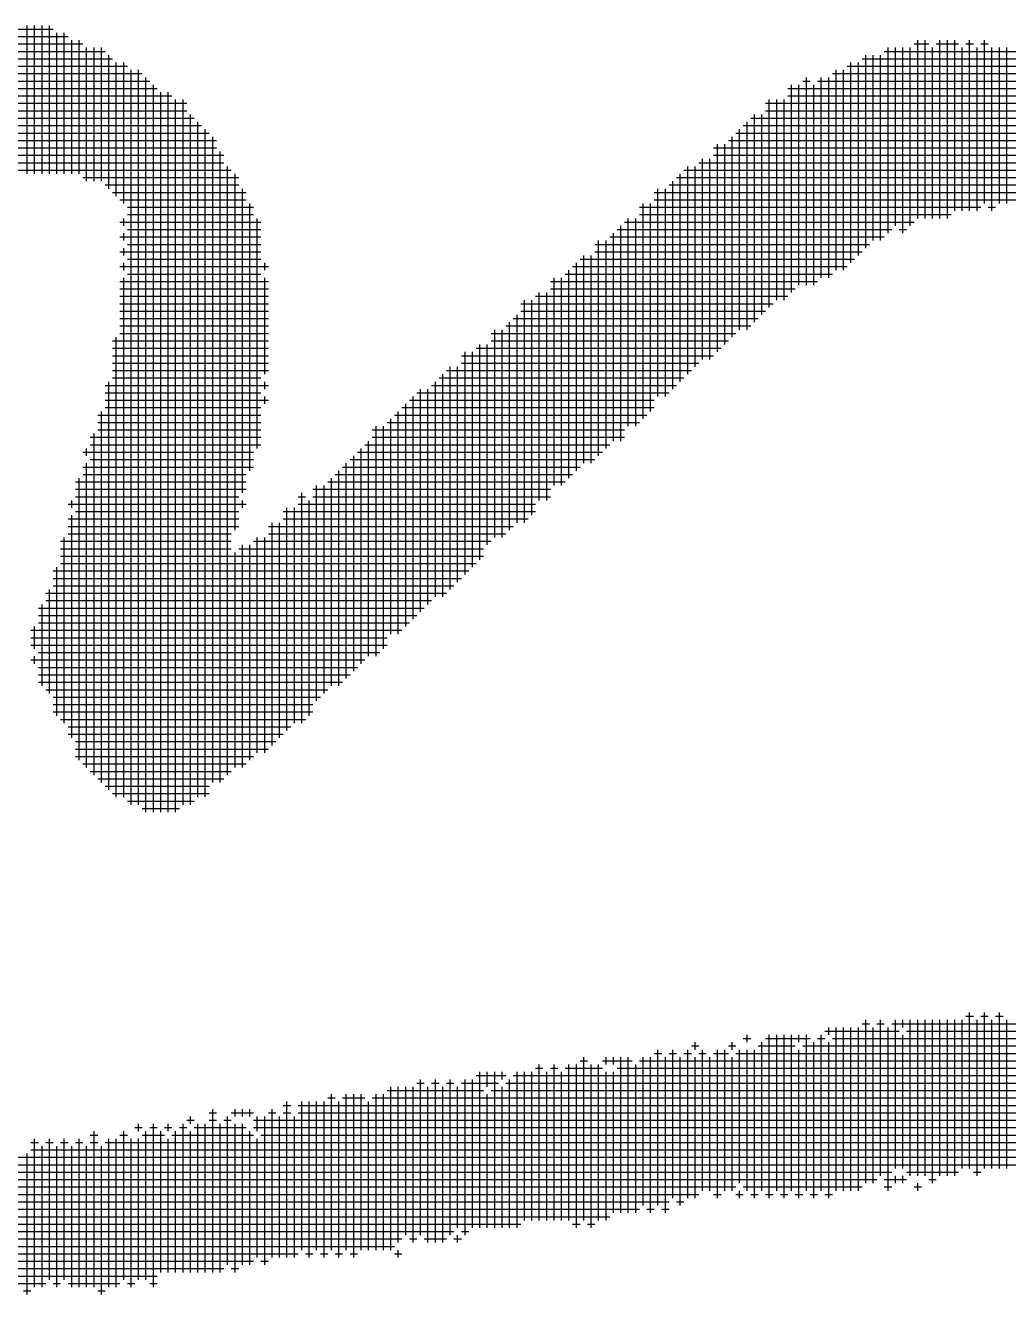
# Model space of a CAD drawing. Header units: feet. Extents: x 0 to 510288, y 0 to 371336.
# Drawn here: x 356131 to 356757, y 88350 to 89158 of the extents above; entities that cross this region are included whole.
import ezdxf

# ---------------------------------------------------------------- set-up
doc = ezdxf.new("R2010")
doc.units = ezdxf.units.FT
doc.header["$LTSCALE"] = 100
doc.header["$MEASUREMENT"] = 0
doc.layers.add('CX-MISC', color=2, linetype='CONTINUOUS')

msp = doc.modelspace()

# ---------------------------------------------------------------- linework, layer by layer
at = {"layer": 'CX-MISC'}
for p, q in [((356078.27, 89156.06, 12271.3), (356149.15, 89156.06, 12271.3)), ((356132.61, 89063.92, 12271.3), (356132.61, 89158.42, 12271.3)), ((356137.33, 89063.92, 12271.3), (356137.33, 89158.42, 12271.3)), ((356142.06, 89063.92, 12271.3), (356142.06, 89158.42, 12271.3)), ((356146.78, 89063.92, 12271.3), (356146.78, 89158.42, 12271.3)), ((356151.51, 89063.92, 12271.3), (356151.51, 89153.7, 12271.3)), ((356156.23, 89063.92, 12271.3), (356156.23, 89153.7, 12271.3)), ((356021.57, 89146.61, 12271.3), (356168.05, 89146.61, 12271.3)), ((356040.47, 89151.34, 12271.3), (356158.6, 89151.34, 12271.3)), ((356160.96, 89063.92, 12271.3), (356160.96, 89148.97, 12271.3)), ((356165.68, 89063.92, 12271.3), (356165.68, 89148.97, 12271.3)), ((356170.41, 89059.2, 12271.3), (356170.41, 89144.25, 12271.3)), ((356175.13, 89059.2, 12271.3), (356175.13, 89144.25, 12271.3)), ((356179.86, 89059.2, 12271.3), (356179.86, 89144.25, 12271.3)), ((356680.71, 89026.12, 12271.3), (356680.71, 89144.25, 12271.3)), ((356685.43, 89030.85, 12271.3), (356685.43, 89144.25, 12271.3)), ((356690.16, 89026.12, 12271.3), (356690.16, 89144.25, 12271.3)), ((356694.88, 89030.85, 12271.3), (356694.88, 89144.25, 12271.3)), ((356697.25, 89146.61, 12271.3), (356706.7, 89146.61, 12271.3)), ((356699.61, 89035.57, 12271.3), (356699.61, 89148.97, 12271.3)), ((356704.33, 89035.57, 12271.3), (356704.33, 89148.97, 12271.3)), ((356709.06, 89035.57, 12271.3), (356709.06, 89144.25, 12271.3)), ((356711.42, 89146.61, 12271.3), (356725.6, 89146.61, 12271.3)), ((356713.78, 89035.57, 12271.3), (356713.78, 89148.97, 12271.3)), ((356718.51, 89035.57, 12271.3), (356718.51, 89148.97, 12271.3)), ((356723.23, 89040.3, 12271.3), (356723.23, 89148.97, 12271.3)), ((356727.96, 89040.3, 12271.3), (356727.96, 89144.25, 12271.3)), ((356730.32, 89146.61, 12271.3), (356735.05, 89146.61, 12271.3)), ((356732.68, 89040.3, 12271.3), (356732.68, 89148.97, 12271.3)), ((356737.41, 89040.3, 12271.3), (356737.41, 89144.25, 12271.3)), ((356739.77, 89146.61, 12271.3), (356744.5, 89146.61, 12271.3)), ((356742.13, 89045.02, 12271.3), (356742.13, 89148.97, 12271.3)), ((356746.86, 89040.3, 12271.3), (356746.86, 89144.25, 12271.3)), ((356751.58, 89045.02, 12271.3), (356751.58, 89144.25, 12271.3)), ((356756.31, 89045.02, 12271.3), (356756.31, 89144.25, 12271.3)), ((355983.77, 89137.16, 12271.3), (356186.95, 89137.16, 12271.3)), ((356007.4, 89141.89, 12271.3), (356182.22, 89141.89, 12271.3)), ((356184.58, 89054.47, 12271.3), (356184.58, 89139.52, 12271.3)), ((356664.17, 89137.16, 12271.3), (356782.3, 89137.16, 12271.3)), ((356666.53, 89016.67, 12271.3), (356666.53, 89139.52, 12271.3)), ((356671.26, 89021.4, 12271.3), (356671.26, 89139.52, 12271.3)), ((356675.98, 89021.4, 12271.3), (356675.98, 89139.52, 12271.3)), ((356678.35, 89141.89, 12271.3), (356772.85, 89141.89, 12271.3)), ((355974.32, 89132.44, 12271.3), (356196.4, 89132.44, 12271.3)), ((356189.31, 89049.75, 12271.3), (356189.31, 89134.8, 12271.3)), ((356194.03, 89045.02, 12271.3), (356194.03, 89134.8, 12271.3)), ((356198.76, 88662.3, 12271.3), (356198.76, 89130.07, 12271.3)), ((356203.48, 88662.3, 12271.3), (356203.48, 89130.07, 12271.3)), ((356647.63, 89002.5, 12271.3), (356647.63, 89130.07, 12271.3)), ((356652.36, 89002.5, 12271.3), (356652.36, 89130.07, 12271.3)), ((356654.72, 89132.44, 12271.3), (356791.75, 89132.44, 12271.3)), ((356657.08, 89007.22, 12271.3), (356657.08, 89134.8, 12271.3)), ((356661.81, 89011.95, 12271.3), (356661.81, 89134.8, 12271.3)), ((355955.42, 89122.99, 12271.3), (356210.57, 89122.99, 12271.3)), ((355964.87, 89127.71, 12271.3), (356205.85, 89127.71, 12271.3)), ((356208.21, 88657.57, 12271.3), (356208.21, 89125.35, 12271.3)), ((356212.93, 88657.57, 12271.3), (356212.93, 89120.62, 12271.3)), ((356619.28, 88988.32, 12271.3), (356619.28, 89120.62, 12271.3)), ((356624.01, 88993.05, 12271.3), (356624.01, 89120.62, 12271.3)), ((356626.37, 89122.99, 12271.3), (356631.1, 89122.99, 12271.3)), ((356628.73, 88993.05, 12271.3), (356628.73, 89125.35, 12271.3)), ((356633.46, 88993.05, 12271.3), (356633.46, 89120.62, 12271.3)), ((356635.82, 89122.99, 12271.3), (356815.37, 89122.99, 12271.3)), ((356638.18, 88997.77, 12271.3), (356638.18, 89125.35, 12271.3)), ((356642.91, 88997.77, 12271.3), (356642.91, 89125.35, 12271.3)), ((356645.27, 89127.71, 12271.3), (356805.92, 89127.71, 12271.3)), ((355936.52, 89113.54, 12271.3), (356224.75, 89113.54, 12271.3)), ((355945.97, 89118.26, 12271.3), (356215.3, 89118.26, 12271.3)), ((356217.66, 88657.57, 12271.3), (356217.66, 89115.9, 12271.3)), ((356222.38, 88657.57, 12271.3), (356222.38, 89115.9, 12271.3)), ((356616.92, 89118.26, 12271.3), (356820.1, 89118.26, 12271.3)), ((356616.92, 89113.54, 12271.3), (356829.55, 89113.54, 12271.3)), ((355917.62, 89104.09, 12271.3), (356234.2, 89104.09, 12271.3)), ((355927.07, 89108.81, 12271.3), (356234.2, 89108.81, 12271.3)), ((356227.11, 88657.57, 12271.3), (356227.11, 89111.17, 12271.3)), ((356231.83, 88662.3, 12271.3), (356231.83, 89111.17, 12271.3)), ((356602.75, 89108.81, 12271.3), (356839, 89108.81, 12271.3)), ((356602.75, 89104.09, 12271.3), (356839, 89104.09, 12271.3)), ((356605.11, 88978.87, 12271.3), (356605.11, 89111.17, 12271.3)), ((356609.83, 88983.6, 12271.3), (356609.83, 89111.17, 12271.3)), ((356614.56, 88983.6, 12271.3), (356614.56, 89111.17, 12271.3)), ((355908.17, 89099.36, 12271.3), (356238.92, 89099.36, 12271.3)), ((356236.56, 88662.3, 12271.3), (356236.56, 89101.72, 12271.3)), ((356241.28, 88667.02, 12271.3), (356241.28, 89097, 12271.3)), ((356590.93, 88964.7, 12271.3), (356590.93, 89097, 12271.3)), ((356593.3, 89099.36, 12271.3), (356848.45, 89099.36, 12271.3)), ((356595.66, 88969.42, 12271.3), (356595.66, 89101.72, 12271.3)), ((356600.38, 88974.15, 12271.3), (356600.38, 89101.72, 12271.3)), ((355894, 89089.91, 12271.3), (356248.37, 89089.91, 12271.3)), ((355898.72, 89094.64, 12271.3), (356243.65, 89094.64, 12271.3)), ((356246.01, 88667.02, 12271.3), (356246.01, 89092.27, 12271.3)), ((356250.73, 88676.47, 12271.3), (356250.73, 89087.55, 12271.3)), ((356581.48, 88959.97, 12271.3), (356581.48, 89087.55, 12271.3)), ((356583.85, 89089.91, 12271.3), (356857.9, 89089.91, 12271.3)), ((356586.21, 88964.7, 12271.3), (356586.21, 89092.27, 12271.3)), ((356588.57, 89094.64, 12271.3), (356853.17, 89094.64, 12271.3)), ((355875.1, 89080.46, 12271.3), (356253.1, 89080.46, 12271.3)), ((355879.82, 89085.19, 12271.3), (356253.1, 89085.19, 12271.3)), ((356569.67, 89080.46, 12271.3), (356867.35, 89080.46, 12271.3)), ((356572.03, 88950.52, 12271.3), (356572.03, 89082.82, 12271.3)), ((356576.76, 88955.25, 12271.3), (356576.76, 89082.82, 12271.3)), ((356579.12, 89085.19, 12271.3), (356862.62, 89085.19, 12271.3)), ((355860.92, 89075.74, 12271.3), (356257.82, 89075.74, 12271.3)), ((356255.46, 88676.47, 12271.3), (356255.46, 89078.1, 12271.3)), ((356562.58, 88945.8, 12271.3), (356562.58, 89073.37, 12271.3)), ((356567.31, 88945.8, 12271.3), (356567.31, 89073.37, 12271.3)), ((356569.67, 89075.74, 12271.3), (356867.35, 89075.74, 12271.3)), ((355842.02, 89066.29, 12271.3), (356262.55, 89066.29, 12271.3)), ((355851.47, 89071.01, 12271.3), (356257.82, 89071.01, 12271.3)), ((356260.18, 88681.2, 12271.3), (356260.18, 89068.65, 12271.3)), ((356264.91, 88837.12, 12271.3), (356264.91, 89063.92, 12271.3)), ((356548.41, 88931.62, 12271.3), (356548.41, 89063.92, 12271.3)), ((356550.77, 89066.29, 12271.3), (356876.8, 89066.29, 12271.3)), ((356553.13, 88936.35, 12271.3), (356553.13, 89068.65, 12271.3)), ((356557.86, 88941.07, 12271.3), (356557.86, 89068.65, 12271.3)), ((356560.22, 89071.01, 12271.3), (356876.8, 89071.01, 12271.3)), ((356168.05, 89061.56, 12271.3), (356267.27, 89061.56, 12271.3)), ((356182.22, 89056.84, 12271.3), (356267.27, 89056.84, 12271.3)), ((356541.32, 89056.84, 12271.3), (356886.25, 89056.84, 12271.3)), ((356543.68, 88926.9, 12271.3), (356543.68, 89059.2, 12271.3)), ((356546.05, 89061.56, 12271.3), (356881.52, 89061.56, 12271.3)), ((356186.95, 89052.11, 12271.3), (356272, 89052.11, 12271.3)), ((356191.67, 89047.39, 12271.3), (356272, 89047.39, 12271.3)), ((356269.63, 88860.75, 12271.3), (356269.63, 89054.47, 12271.3)), ((356531.87, 89052.11, 12271.3), (356886.25, 89052.11, 12271.3)), ((356531.87, 89047.39, 12271.3), (356890.97, 89047.39, 12271.3)), ((356534.23, 88922.17, 12271.3), (356534.23, 89054.47, 12271.3)), ((356538.96, 88922.17, 12271.3), (356538.96, 89054.47, 12271.3)), ((356196.4, 89042.66, 12271.3), (356276.72, 89042.66, 12271.3)), ((356274.36, 88874.92, 12271.3), (356274.36, 89045.02, 12271.3)), ((356522.42, 89042.66, 12271.3), (356739.77, 89042.66, 12271.3)), ((356524.78, 88908, 12271.3), (356524.78, 89045.02, 12271.3)), ((356529.51, 88912.72, 12271.3), (356529.51, 89045.02, 12271.3)), ((356744.5, 89042.66, 12271.3), (356749.22, 89042.66, 12271.3)), ((356191.67, 89033.21, 12271.3), (356281.45, 89033.21, 12271.3)), ((356194.03, 89030.85, 12271.3), (356194.03, 89035.57, 12271.3)), ((356196.4, 89037.94, 12271.3), (356276.72, 89037.94, 12271.3)), ((356279.08, 88889.1, 12271.3), (356279.08, 89035.57, 12271.3)), ((356510.61, 88893.82, 12271.3), (356510.61, 89030.85, 12271.3)), ((356512.97, 89033.21, 12271.3), (356697.25, 89033.21, 12271.3)), ((356515.33, 88903.27, 12271.3), (356515.33, 89035.57, 12271.3)), ((356520.06, 88903.27, 12271.3), (356520.06, 89035.57, 12271.3)), ((356522.42, 89037.94, 12271.3), (356720.87, 89037.94, 12271.3)), ((356191.67, 89023.76, 12271.3), (356281.45, 89023.76, 12271.3)), ((356194.03, 89021.4, 12271.3), (356194.03, 89026.12, 12271.3)), ((356196.4, 89028.49, 12271.3), (356281.45, 89028.49, 12271.3)), ((356503.52, 89023.76, 12271.3), (356678.35, 89023.76, 12271.3)), ((356505.88, 88893.82, 12271.3), (356505.88, 89026.12, 12271.3)), ((356508.25, 89028.49, 12271.3), (356683.07, 89028.49, 12271.3)), ((356687.8, 89028.49, 12271.3), (356692.52, 89028.49, 12271.3)), ((356194.03, 89011.95, 12271.3), (356194.03, 89016.67, 12271.3)), ((356196.4, 89019.04, 12271.3), (356281.45, 89019.04, 12271.3)), ((356494.07, 89019.04, 12271.3), (356668.9, 89019.04, 12271.3)), ((356496.43, 88884.37, 12271.3), (356496.43, 89021.4, 12271.3)), ((356501.16, 88889.1, 12271.3), (356501.16, 89021.4, 12271.3)), ((356191.67, 89014.31, 12271.3), (356281.45, 89014.31, 12271.3)), ((356194.03, 89002.5, 12271.3), (356194.03, 89007.22, 12271.3)), ((356196.4, 89009.59, 12271.3), (356281.45, 89009.59, 12271.3)), ((356283.81, 89002.5, 12271.3), (356283.81, 89007.22, 12271.3)), ((356482.26, 88874.92, 12271.3), (356482.26, 89007.22, 12271.3)), ((356484.62, 89009.59, 12271.3), (356659.45, 89009.59, 12271.3)), ((356486.98, 88879.65, 12271.3), (356486.98, 89011.95, 12271.3)), ((356491.71, 88879.65, 12271.3), (356491.71, 89011.95, 12271.3)), ((356494.07, 89014.31, 12271.3), (356664.17, 89014.31, 12271.3)), ((356191.67, 89004.86, 12271.3), (356286.17, 89004.86, 12271.3)), ((356196.4, 89000.14, 12271.3), (356281.45, 89000.14, 12271.3)), ((356475.17, 89000.14, 12271.3), (356645.27, 89000.14, 12271.3)), ((356477.53, 88870.2, 12271.3), (356477.53, 89002.5, 12271.3)), ((356479.9, 89004.86, 12271.3), (356654.72, 89004.86, 12271.3)), ((356191.67, 88995.41, 12271.3), (356286.17, 88995.41, 12271.3)), ((356191.67, 88990.69, 12271.3), (356286.17, 88990.69, 12271.3)), ((356194.03, 88667.02, 12271.3), (356194.03, 88997.77, 12271.3)), ((356283.81, 88936.35, 12271.3), (356283.81, 88997.77, 12271.3)), ((356465.72, 88995.41, 12271.3), (356635.82, 88995.41, 12271.3)), ((356465.72, 88990.69, 12271.3), (356621.65, 88990.69, 12271.3)), ((356468.08, 88865.47, 12271.3), (356468.08, 88997.77, 12271.3)), ((356472.81, 88865.47, 12271.3), (356472.81, 88997.77, 12271.3)), ((356191.67, 88985.96, 12271.3), (356286.17, 88985.96, 12271.3)), ((356449.18, 88841.85, 12271.3), (356449.18, 88983.6, 12271.3)), ((356453.91, 88846.57, 12271.3), (356453.91, 88983.6, 12271.3)), ((356456.27, 88985.96, 12271.3), (356616.92, 88985.96, 12271.3)), ((356458.63, 88856.02, 12271.3), (356458.63, 88988.32, 12271.3)), ((356463.36, 88856.02, 12271.3), (356463.36, 88988.32, 12271.3)), ((356191.67, 88981.24, 12271.3), (356286.17, 88981.24, 12271.3)), ((356191.67, 88976.51, 12271.3), (356286.17, 88976.51, 12271.3)), ((356446.82, 88981.24, 12271.3), (356607.47, 88981.24, 12271.3)), ((356446.82, 88976.51, 12271.3), (356602.75, 88976.51, 12271.3)), ((356191.67, 88971.79, 12271.3), (356286.17, 88971.79, 12271.3)), ((356191.67, 88967.06, 12271.3), (356286.17, 88967.06, 12271.3)), ((356437.37, 88967.06, 12271.3), (356593.3, 88967.06, 12271.3)), ((356439.73, 88837.12, 12271.3), (356439.73, 88969.42, 12271.3)), ((356442.1, 88971.79, 12271.3), (356598.02, 88971.79, 12271.3)), ((356444.46, 88841.85, 12271.3), (356444.46, 88974.15, 12271.3)), ((356189.31, 88667.02, 12271.3), (356189.31, 88959.97, 12271.3)), ((356191.67, 88962.34, 12271.3), (356286.17, 88962.34, 12271.3)), ((356427.92, 88962.34, 12271.3), (356583.85, 88962.34, 12271.3)), ((356430.28, 88832.4, 12271.3), (356430.28, 88964.7, 12271.3)), ((356435.01, 88832.4, 12271.3), (356435.01, 88964.7, 12271.3)), ((356186.95, 88957.61, 12271.3), (356286.17, 88957.61, 12271.3)), ((356186.95, 88952.89, 12271.3), (356286.17, 88952.89, 12271.3)), ((356411.38, 88808.77, 12271.3), (356411.38, 88950.52, 12271.3)), ((356416.11, 88813.5, 12271.3), (356416.11, 88950.52, 12271.3)), ((356418.47, 88952.89, 12271.3), (356574.4, 88952.89, 12271.3)), ((356420.83, 88818.22, 12271.3), (356420.83, 88955.25, 12271.3)), ((356425.56, 88827.67, 12271.3), (356425.56, 88955.25, 12271.3)), ((356427.92, 88957.61, 12271.3), (356579.12, 88957.61, 12271.3)), ((356186.95, 88948.16, 12271.3), (356286.17, 88948.16, 12271.3)), ((356186.95, 88943.44, 12271.3), (356286.17, 88943.44, 12271.3)), ((356409.02, 88948.16, 12271.3), (356569.67, 88948.16, 12271.3)), ((356409.02, 88943.44, 12271.3), (356560.22, 88943.44, 12271.3)), ((356186.95, 88938.71, 12271.3), (356286.17, 88938.71, 12271.3)), ((356186.95, 88933.99, 12271.3), (356281.45, 88933.99, 12271.3)), ((356394.85, 88933.99, 12271.3), (356550.77, 88933.99, 12271.3)), ((356397.21, 88794.6, 12271.3), (356397.21, 88936.35, 12271.3)), ((356399.57, 88938.71, 12271.3), (356555.5, 88938.71, 12271.3)), ((356401.93, 88799.32, 12271.3), (356401.93, 88941.07, 12271.3)), ((356406.66, 88804.05, 12271.3), (356406.66, 88941.07, 12271.3)), ((356182.22, 88929.26, 12271.3), (356286.17, 88929.26, 12271.3)), ((356184.58, 88671.75, 12271.3), (356184.58, 88931.62, 12271.3)), ((356283.81, 88926.9, 12271.3), (356283.81, 88931.62, 12271.3)), ((356383.03, 88785.15, 12271.3), (356383.03, 88926.9, 12271.3)), ((356387.76, 88789.87, 12271.3), (356387.76, 88926.9, 12271.3)), ((356390.12, 88929.26, 12271.3), (356546.05, 88929.26, 12271.3)), ((356392.48, 88794.6, 12271.3), (356392.48, 88931.62, 12271.3)), ((356182.22, 88924.54, 12271.3), (356281.45, 88924.54, 12271.3)), ((356182.22, 88919.81, 12271.3), (356286.17, 88919.81, 12271.3)), ((356283.81, 88917.45, 12271.3), (356283.81, 88922.17, 12271.3)), ((356375.95, 88919.81, 12271.3), (356531.87, 88919.81, 12271.3)), ((356378.31, 88780.42, 12271.3), (356378.31, 88922.17, 12271.3)), ((356380.67, 88924.54, 12271.3), (356541.32, 88924.54, 12271.3)), ((356177.5, 88910.36, 12271.3), (356281.45, 88910.36, 12271.3)), ((356179.86, 88676.47, 12271.3), (356179.86, 88912.72, 12271.3)), ((356182.22, 88915.09, 12271.3), (356281.45, 88915.09, 12271.3)), ((356366.5, 88910.36, 12271.3), (356527.15, 88910.36, 12271.3)), ((356368.86, 88770.97, 12271.3), (356368.86, 88912.72, 12271.3)), ((356371.22, 88915.09, 12271.3), (356531.87, 88915.09, 12271.3)), ((356373.58, 88775.7, 12271.3), (356373.58, 88917.45, 12271.3)), ((356177.5, 88905.64, 12271.3), (356281.45, 88905.64, 12271.3)), ((356354.68, 88756.8, 12271.3), (356354.68, 88903.27, 12271.3)), ((356359.41, 88761.52, 12271.3), (356359.41, 88903.27, 12271.3)), ((356361.77, 88905.64, 12271.3), (356522.42, 88905.64, 12271.3)), ((356364.13, 88770.97, 12271.3), (356364.13, 88908, 12271.3)), ((356172.77, 88896.19, 12271.3), (356281.45, 88896.19, 12271.3)), ((356175.13, 88681.2, 12271.3), (356175.13, 88898.55, 12271.3)), ((356177.5, 88900.91, 12271.3), (356281.45, 88900.91, 12271.3)), ((356349.96, 88756.8, 12271.3), (356349.96, 88893.82, 12271.3)), ((356352.32, 88900.91, 12271.3), (356512.97, 88900.91, 12271.3)), ((356352.32, 88896.19, 12271.3), (356512.97, 88896.19, 12271.3)), ((356168.05, 88886.74, 12271.3), (356276.72, 88886.74, 12271.3)), ((356170.41, 88884.37, 12271.3), (356170.41, 88889.1, 12271.3)), ((356172.77, 88891.46, 12271.3), (356281.45, 88891.46, 12271.3)), ((356342.87, 88886.74, 12271.3), (356498.8, 88886.74, 12271.3)), ((356345.23, 88752.07, 12271.3), (356345.23, 88889.1, 12271.3)), ((356347.6, 88891.46, 12271.3), (356503.52, 88891.46, 12271.3)), ((356168.05, 88877.29, 12271.3), (356276.72, 88877.29, 12271.3)), ((356170.41, 88685.92, 12271.3), (356170.41, 88879.65, 12271.3)), ((356172.77, 88882.01, 12271.3), (356276.72, 88882.01, 12271.3)), ((356333.42, 88877.29, 12271.3), (356484.62, 88877.29, 12271.3)), ((356335.78, 88742.62, 12271.3), (356335.78, 88879.65, 12271.3)), ((356338.15, 88882.01, 12271.3), (356494.07, 88882.01, 12271.3)), ((356340.51, 88747.35, 12271.3), (356340.51, 88884.37, 12271.3)), ((356165.68, 88690.65, 12271.3), (356165.68, 88870.2, 12271.3)), ((356168.05, 88872.56, 12271.3), (356272, 88872.56, 12271.3)), ((356326.33, 88737.9, 12271.3), (356326.33, 88870.2, 12271.3)), ((356328.7, 88872.56, 12271.3), (356479.9, 88872.56, 12271.3)), ((356331.06, 88737.9, 12271.3), (356331.06, 88874.92, 12271.3)), ((356163.32, 88867.84, 12271.3), (356272, 88867.84, 12271.3)), ((356163.32, 88863.11, 12271.3), (356272, 88863.11, 12271.3)), ((356314.52, 88863.11, 12271.3), (356465.72, 88863.11, 12271.3)), ((356316.88, 88728.45, 12271.3), (356316.88, 88865.47, 12271.3)), ((356321.61, 88733.17, 12271.3), (356321.61, 88865.47, 12271.3)), ((356323.97, 88867.84, 12271.3), (356475.17, 88867.84, 12271.3)), ((356158.6, 88853.66, 12271.3), (356272, 88853.66, 12271.3)), ((356160.96, 88851.3, 12271.3), (356160.96, 88856.02, 12271.3)), ((356163.32, 88858.39, 12271.3), (356267.27, 88858.39, 12271.3)), ((356269.63, 88851.3, 12271.3), (356269.63, 88856.02, 12271.3)), ((356305.07, 88858.39, 12271.3), (356309.8, 88858.39, 12271.3)), ((356305.07, 88853.66, 12271.3), (356456.27, 88853.66, 12271.3)), ((356307.43, 88714.27, 12271.3), (356307.43, 88860.75, 12271.3)), ((356312.16, 88719, 12271.3), (356312.16, 88856.02, 12271.3)), ((356314.52, 88858.39, 12271.3), (356465.72, 88858.39, 12271.3)), ((356160.96, 88704.82, 12271.3), (356160.96, 88846.57, 12271.3)), ((356163.32, 88848.94, 12271.3), (356267.27, 88848.94, 12271.3)), ((356295.62, 88848.94, 12271.3), (356456.27, 88848.94, 12271.3)), ((356297.98, 88709.55, 12271.3), (356297.98, 88851.3, 12271.3)), ((356302.71, 88714.27, 12271.3), (356302.71, 88851.3, 12271.3)), ((356158.6, 88844.21, 12271.3), (356267.27, 88844.21, 12271.3)), ((356158.6, 88839.49, 12271.3), (356267.27, 88839.49, 12271.3)), ((356286.17, 88839.49, 12271.3), (356442.1, 88839.49, 12271.3)), ((356288.53, 88700.1, 12271.3), (356288.53, 88841.85, 12271.3)), ((356293.26, 88704.82, 12271.3), (356293.26, 88841.85, 12271.3)), ((356295.62, 88844.21, 12271.3), (356451.55, 88844.21, 12271.3)), ((356153.87, 88830.04, 12271.3), (356262.55, 88830.04, 12271.3)), ((356156.23, 88714.27, 12271.3), (356156.23, 88832.4, 12271.3)), ((356158.6, 88834.76, 12271.3), (356262.55, 88834.76, 12271.3)), ((356276.72, 88830.04, 12271.3), (356427.92, 88830.04, 12271.3)), ((356279.08, 88695.37, 12271.3), (356279.08, 88832.4, 12271.3)), ((356283.81, 88695.37, 12271.3), (356283.81, 88832.4, 12271.3)), ((356286.17, 88834.76, 12271.3), (356437.37, 88834.76, 12271.3)), ((356153.87, 88825.31, 12271.3), (356262.55, 88825.31, 12271.3)), ((356264.91, 88685.92, 12271.3), (356264.91, 88822.95, 12271.3)), ((356267.27, 88825.31, 12271.3), (356423.2, 88825.31, 12271.3)), ((356269.63, 88685.92, 12271.3), (356269.63, 88827.67, 12271.3)), ((356274.36, 88690.65, 12271.3), (356274.36, 88827.67, 12271.3)), ((356151.51, 88719, 12271.3), (356151.51, 88813.5, 12271.3)), ((356153.87, 88820.59, 12271.3), (356423.2, 88820.59, 12271.3)), ((356153.87, 88815.86, 12271.3), (356418.47, 88815.86, 12271.3)), ((356149.15, 88811.14, 12271.3), (356413.75, 88811.14, 12271.3)), ((356149.15, 88806.41, 12271.3), (356409.02, 88806.41, 12271.3)), ((356144.42, 88796.96, 12271.3), (356399.57, 88796.96, 12271.3)), ((356146.78, 88733.17, 12271.3), (356146.78, 88799.32, 12271.3)), ((356149.15, 88801.69, 12271.3), (356404.3, 88801.69, 12271.3)), ((356142.06, 88737.9, 12271.3), (356142.06, 88789.87, 12271.3)), ((356144.42, 88792.24, 12271.3), (356390.12, 88792.24, 12271.3)), ((356139.7, 88787.51, 12271.3), (356385.4, 88787.51, 12271.3)), ((356139.7, 88782.79, 12271.3), (356380.67, 88782.79, 12271.3)), ((356134.97, 88773.34, 12271.3), (356371.22, 88773.34, 12271.3)), ((356137.33, 88761.52, 12271.3), (356137.33, 88775.7, 12271.3)), ((356139.7, 88778.06, 12271.3), (356375.95, 88778.06, 12271.3)), ((356134.97, 88768.61, 12271.3), (356361.77, 88768.61, 12271.3)), ((356134.97, 88763.89, 12271.3), (356361.77, 88763.89, 12271.3)), ((356137.33, 88752.07, 12271.3), (356137.33, 88756.8, 12271.3)), ((356139.7, 88759.16, 12271.3), (356357.05, 88759.16, 12271.3)), ((356134.97, 88754.44, 12271.3), (356347.6, 88754.44, 12271.3)), ((356139.7, 88749.71, 12271.3), (356342.87, 88749.71, 12271.3)), ((356139.7, 88744.99, 12271.3), (356338.15, 88744.99, 12271.3)), ((356139.7, 88740.26, 12271.3), (356333.42, 88740.26, 12271.3)), ((356144.42, 88735.54, 12271.3), (356323.97, 88735.54, 12271.3)), ((356149.15, 88730.81, 12271.3), (356319.25, 88730.81, 12271.3)), ((356149.15, 88726.09, 12271.3), (356314.52, 88726.09, 12271.3)), ((356149.15, 88721.36, 12271.3), (356314.52, 88721.36, 12271.3)), ((356153.87, 88716.64, 12271.3), (356309.8, 88716.64, 12271.3)), ((356158.6, 88711.91, 12271.3), (356300.35, 88711.91, 12271.3)), ((356158.6, 88707.19, 12271.3), (356295.62, 88707.19, 12271.3)), ((356163.32, 88702.46, 12271.3), (356290.9, 88702.46, 12271.3)), ((356163.32, 88697.74, 12271.3), (356286.17, 88697.74, 12271.3)), ((356163.32, 88693.01, 12271.3), (356276.72, 88693.01, 12271.3)), ((356168.05, 88688.29, 12271.3), (356272, 88688.29, 12271.3)), ((356172.77, 88683.56, 12271.3), (356262.55, 88683.56, 12271.3)), ((356177.5, 88678.84, 12271.3), (356257.82, 88678.84, 12271.3)), ((356182.22, 88674.11, 12271.3), (356248.37, 88674.11, 12271.3)), ((356186.95, 88669.39, 12271.3), (356248.37, 88669.39, 12271.3)), ((356196.4, 88664.66, 12271.3), (356238.92, 88664.66, 12271.3)), ((356205.85, 88659.94, 12271.3), (356229.47, 88659.94, 12271.3)), ((356732.68, 88430.77, 12271.3), (356732.68, 88530, 12271.3)), ((356742.13, 88430.77, 12271.3), (356742.13, 88530, 12271.3)), ((356751.58, 88430.77, 12271.3), (356751.58, 88530, 12271.3)), ((356664.17, 88522.91, 12271.3), (356668.9, 88522.91, 12271.3)), ((356666.53, 88421.32, 12271.3), (356666.53, 88525.27, 12271.3)), ((356673.62, 88522.91, 12271.3), (356678.35, 88522.91, 12271.3)), ((356675.98, 88426.05, 12271.3), (356675.98, 88525.27, 12271.3)), ((356683.07, 88522.91, 12271.3), (357429.62, 88522.91, 12271.3)), ((356685.43, 88430.77, 12271.3), (356685.43, 88525.27, 12271.3)), ((356690.16, 88520.55, 12271.3), (356690.16, 88525.27, 12271.3)), ((356694.88, 88426.05, 12271.3), (356694.88, 88525.27, 12271.3)), ((356699.61, 88426.05, 12271.3), (356699.61, 88525.27, 12271.3)), ((356704.33, 88426.05, 12271.3), (356704.33, 88525.27, 12271.3)), ((356709.06, 88421.32, 12271.3), (356709.06, 88525.27, 12271.3)), ((356713.78, 88426.05, 12271.3), (356713.78, 88525.27, 12271.3)), ((356718.51, 88426.05, 12271.3), (356718.51, 88525.27, 12271.3)), ((356723.23, 88426.05, 12271.3), (356723.23, 88525.27, 12271.3)), ((356727.96, 88430.77, 12271.3), (356727.96, 88525.27, 12271.3)), ((356730.32, 88527.64, 12271.3), (356735.05, 88527.64, 12271.3)), ((356737.41, 88426.05, 12271.3), (356737.41, 88525.27, 12271.3)), ((356739.77, 88527.64, 12271.3), (356744.5, 88527.64, 12271.3)), ((356746.86, 88430.77, 12271.3), (356746.86, 88525.27, 12271.3)), ((356749.22, 88527.64, 12271.3), (356753.95, 88527.64, 12271.3)), ((356756.31, 88430.77, 12271.3), (356756.31, 88525.27, 12271.3)), ((356590.93, 88511.1, 12271.3), (356590.93, 88515.82, 12271.3)), ((356605.11, 88411.87, 12271.3), (356605.11, 88515.82, 12271.3)), ((356609.83, 88416.6, 12271.3), (356609.83, 88515.82, 12271.3)), ((356614.56, 88411.87, 12271.3), (356614.56, 88515.82, 12271.3)), ((356619.28, 88416.6, 12271.3), (356619.28, 88515.82, 12271.3)), ((356624.01, 88511.1, 12271.3), (356624.01, 88515.82, 12271.3)), ((356628.73, 88416.6, 12271.3), (356628.73, 88515.82, 12271.3)), ((356638.18, 88416.6, 12271.3), (356638.18, 88515.82, 12271.3)), ((356640.55, 88518.19, 12271.3), (356687.8, 88518.19, 12271.3)), ((356642.91, 88515.82, 12271.3), (356642.91, 88520.55, 12271.3)), ((356647.63, 88416.6, 12271.3), (356647.63, 88520.55, 12271.3)), ((356652.36, 88416.6, 12271.3), (356652.36, 88520.55, 12271.3)), ((356657.08, 88416.6, 12271.3), (356657.08, 88520.55, 12271.3)), ((356661.81, 88416.6, 12271.3), (356661.81, 88520.55, 12271.3)), ((356671.26, 88421.32, 12271.3), (356671.26, 88520.55, 12271.3)), ((356680.71, 88416.6, 12271.3), (356680.71, 88520.55, 12271.3)), ((356690.16, 88430.77, 12271.3), (356690.16, 88515.82, 12271.3)), ((356692.52, 88518.19, 12271.3), (357363.47, 88518.19, 12271.3)), ((356534.23, 88407.15, 12271.3), (356534.23, 88506.37, 12271.3)), ((356543.68, 88411.87, 12271.3), (356543.68, 88506.37, 12271.3)), ((356553.13, 88411.87, 12271.3), (356553.13, 88506.37, 12271.3)), ((356555.5, 88508.74, 12271.3), (356560.22, 88508.74, 12271.3)), ((356557.86, 88506.37, 12271.3), (356557.86, 88511.1, 12271.3)), ((356562.58, 88416.6, 12271.3), (356562.58, 88506.37, 12271.3)), ((356572.03, 88411.87, 12271.3), (356572.03, 88506.37, 12271.3)), ((356576.76, 88416.6, 12271.3), (356576.76, 88506.37, 12271.3)), ((356579.12, 88508.74, 12271.3), (356583.85, 88508.74, 12271.3)), ((356581.48, 88506.37, 12271.3), (356581.48, 88511.1, 12271.3)), ((356586.21, 88421.32, 12271.3), (356586.21, 88506.37, 12271.3)), ((356588.57, 88513.46, 12271.3), (356593.3, 88513.46, 12271.3)), ((356590.93, 88416.6, 12271.3), (356590.93, 88506.37, 12271.3)), ((356595.66, 88411.87, 12271.3), (356595.66, 88506.37, 12271.3)), ((356598.02, 88508.74, 12271.3), (356621.65, 88508.74, 12271.3)), ((356600.38, 88416.6, 12271.3), (356600.38, 88511.1, 12271.3)), ((356602.75, 88513.46, 12271.3), (356631.1, 88513.46, 12271.3)), ((356624.01, 88411.87, 12271.3), (356624.01, 88506.37, 12271.3)), ((356626.37, 88508.74, 12271.3), (357316.22, 88508.74, 12271.3)), ((356633.46, 88411.87, 12271.3), (356633.46, 88511.1, 12271.3)), ((356635.82, 88513.46, 12271.3), (356640.55, 88513.46, 12271.3)), ((356642.91, 88411.87, 12271.3), (356642.91, 88511.1, 12271.3)), ((356645.27, 88513.46, 12271.3), (357335.12, 88513.46, 12271.3)), ((356484.62, 88499.29, 12271.3), (356489.35, 88499.29, 12271.3)), ((356486.98, 88397.7, 12271.3), (356486.98, 88501.65, 12271.3)), ((356498.8, 88499.29, 12271.3), (356517.7, 88499.29, 12271.3)), ((356501.16, 88496.92, 12271.3), (356501.16, 88501.65, 12271.3)), ((356505.88, 88496.92, 12271.3), (356505.88, 88501.65, 12271.3)), ((356510.61, 88402.42, 12271.3), (356510.61, 88501.65, 12271.3)), ((356515.33, 88402.42, 12271.3), (356515.33, 88501.65, 12271.3)), ((356522.42, 88499.29, 12271.3), (357231.17, 88499.29, 12271.3)), ((356524.78, 88407.15, 12271.3), (356524.78, 88501.65, 12271.3)), ((356529.51, 88402.42, 12271.3), (356529.51, 88501.65, 12271.3)), ((356531.87, 88504.01, 12271.3), (356536.6, 88504.01, 12271.3)), ((356538.96, 88402.42, 12271.3), (356538.96, 88501.65, 12271.3)), ((356541.32, 88504.01, 12271.3), (356546.05, 88504.01, 12271.3)), ((356548.41, 88407.15, 12271.3), (356548.41, 88501.65, 12271.3)), ((356550.77, 88504.01, 12271.3), (356555.5, 88504.01, 12271.3)), ((356557.86, 88411.87, 12271.3), (356557.86, 88501.65, 12271.3)), ((356560.22, 88504.01, 12271.3), (356564.95, 88504.01, 12271.3)), ((356567.31, 88416.6, 12271.3), (356567.31, 88501.65, 12271.3)), ((356569.67, 88504.01, 12271.3), (356579.12, 88504.01, 12271.3)), ((356581.48, 88416.6, 12271.3), (356581.48, 88501.65, 12271.3)), ((356583.85, 88504.01, 12271.3), (357235.9, 88504.01, 12271.3)), ((356418.47, 88489.84, 12271.3), (356437.37, 88489.84, 12271.3)), ((356420.83, 88392.97, 12271.3), (356420.83, 88492.2, 12271.3)), ((356425.56, 88482.75, 12271.3), (356425.56, 88492.2, 12271.3)), ((356430.28, 88392.97, 12271.3), (356430.28, 88492.2, 12271.3)), ((356435.01, 88487.47, 12271.3), (356435.01, 88492.2, 12271.3)), ((356442.1, 88489.84, 12271.3), (357042.17, 88489.84, 12271.3)), ((356444.46, 88392.97, 12271.3), (356444.46, 88492.2, 12271.3)), ((356449.18, 88397.7, 12271.3), (356449.18, 88492.2, 12271.3)), ((356453.91, 88397.7, 12271.3), (356453.91, 88492.2, 12271.3)), ((356456.27, 88494.56, 12271.3), (356461, 88494.56, 12271.3)), ((356458.63, 88397.7, 12271.3), (356458.63, 88496.92, 12271.3)), ((356463.36, 88397.7, 12271.3), (356463.36, 88492.2, 12271.3)), ((356465.72, 88494.56, 12271.3), (356470.45, 88494.56, 12271.3)), ((356468.08, 88397.7, 12271.3), (356468.08, 88496.92, 12271.3)), ((356472.81, 88397.7, 12271.3), (356472.81, 88492.2, 12271.3)), ((356475.17, 88494.56, 12271.3), (356498.8, 88494.56, 12271.3)), ((356477.53, 88397.7, 12271.3), (356477.53, 88496.92, 12271.3)), ((356482.26, 88392.97, 12271.3), (356482.26, 88496.92, 12271.3)), ((356491.71, 88392.97, 12271.3), (356491.71, 88496.92, 12271.3)), ((356496.43, 88397.7, 12271.3), (356496.43, 88496.92, 12271.3)), ((356501.16, 88397.7, 12271.3), (356501.16, 88492.2, 12271.3)), ((356505.88, 88402.42, 12271.3), (356505.88, 88492.2, 12271.3)), ((356508.25, 88494.56, 12271.3), (357202.82, 88494.56, 12271.3)), ((356520.06, 88402.42, 12271.3), (356520.06, 88496.92, 12271.3)), ((356364.13, 88378.8, 12271.3), (356364.13, 88482.75, 12271.3)), ((356368.86, 88383.52, 12271.3), (356368.86, 88482.75, 12271.3)), ((356373.58, 88388.25, 12271.3), (356373.58, 88482.75, 12271.3)), ((356378.31, 88383.52, 12271.3), (356378.31, 88482.75, 12271.3)), ((356380.67, 88485.11, 12271.3), (356385.4, 88485.11, 12271.3)), ((356383.03, 88388.25, 12271.3), (356383.03, 88487.47, 12271.3)), ((356387.76, 88383.52, 12271.3), (356387.76, 88482.75, 12271.3)), ((356390.12, 88485.11, 12271.3), (356394.85, 88485.11, 12271.3)), ((356392.48, 88383.52, 12271.3), (356392.48, 88487.47, 12271.3)), ((356397.21, 88383.52, 12271.3), (356397.21, 88482.75, 12271.3)), ((356399.57, 88485.11, 12271.3), (356404.3, 88485.11, 12271.3)), ((356401.93, 88388.25, 12271.3), (356401.93, 88487.47, 12271.3)), ((356406.66, 88392.97, 12271.3), (356406.66, 88482.75, 12271.3)), ((356409.02, 88485.11, 12271.3), (356432.65, 88485.11, 12271.3)), ((356411.38, 88388.25, 12271.3), (356411.38, 88487.47, 12271.3)), ((356416.11, 88392.97, 12271.3), (356416.11, 88487.47, 12271.3)), ((356435.01, 88392.97, 12271.3), (356435.01, 88482.75, 12271.3)), ((356437.37, 88485.11, 12271.3), (357136.67, 88485.11, 12271.3)), ((356439.73, 88392.97, 12271.3), (356439.73, 88487.47, 12271.3)), ((356297.98, 88374.07, 12271.3), (356297.98, 88473.3, 12271.3)), ((356307.43, 88378.8, 12271.3), (356307.43, 88473.3, 12271.3)), ((356312.16, 88374.07, 12271.3), (356312.16, 88473.3, 12271.3)), ((356316.88, 88378.8, 12271.3), (356316.88, 88473.3, 12271.3)), ((356321.61, 88374.07, 12271.3), (356321.61, 88473.3, 12271.3)), ((356323.97, 88475.66, 12271.3), (356328.7, 88475.66, 12271.3)), ((356326.33, 88378.8, 12271.3), (356326.33, 88478.02, 12271.3)), ((356331.06, 88374.07, 12271.3), (356331.06, 88473.3, 12271.3)), ((356333.42, 88475.66, 12271.3), (356347.6, 88475.66, 12271.3)), ((356335.78, 88378.8, 12271.3), (356335.78, 88478.02, 12271.3)), ((356340.51, 88374.07, 12271.3), (356340.51, 88478.02, 12271.3)), ((356345.23, 88378.8, 12271.3), (356345.23, 88478.02, 12271.3)), ((356349.96, 88378.8, 12271.3), (356349.96, 88473.3, 12271.3)), ((356352.32, 88475.66, 12271.3), (357061.07, 88475.66, 12271.3)), ((356354.68, 88378.8, 12271.3), (356354.68, 88478.02, 12271.3)), ((356359.41, 88378.8, 12271.3), (356359.41, 88478.02, 12271.3)), ((356361.77, 88480.39, 12271.3), (356423.2, 88480.39, 12271.3)), ((356425.56, 88392.97, 12271.3), (356425.56, 88478.02, 12271.3)), ((356427.92, 88480.39, 12271.3), (357028, 88480.39, 12271.3)), ((356248.37, 88466.21, 12271.3), (356253.1, 88466.21, 12271.3)), ((356250.73, 88364.62, 12271.3), (356250.73, 88468.57, 12271.3)), ((356262.55, 88466.21, 12271.3), (356276.72, 88466.21, 12271.3)), ((356264.91, 88463.85, 12271.3), (356264.91, 88468.57, 12271.3)), ((356269.63, 88463.85, 12271.3), (356269.63, 88468.57, 12271.3)), ((356274.36, 88463.85, 12271.3), (356274.36, 88468.57, 12271.3)), ((356286.17, 88466.21, 12271.3), (356290.9, 88466.21, 12271.3)), ((356288.53, 88374.07, 12271.3), (356288.53, 88468.57, 12271.3)), ((356295.62, 88470.94, 12271.3), (356300.35, 88470.94, 12271.3)), ((356295.62, 88466.21, 12271.3), (356300.35, 88466.21, 12271.3)), ((356305.07, 88470.94, 12271.3), (357004.37, 88470.94, 12271.3)), ((356305.07, 88466.21, 12271.3), (356985.47, 88466.21, 12271.3)), ((356203.48, 88454.4, 12271.3), (356203.48, 88459.12, 12271.3)), ((356212.93, 88355.17, 12271.3), (356212.93, 88459.12, 12271.3)), ((356222.38, 88454.4, 12271.3), (356222.38, 88459.12, 12271.3)), ((356231.83, 88364.62, 12271.3), (356231.83, 88459.12, 12271.3)), ((356234.2, 88461.49, 12271.3), (356238.92, 88461.49, 12271.3)), ((356236.56, 88459.12, 12271.3), (356236.56, 88463.85, 12271.3)), ((356241.28, 88364.62, 12271.3), (356241.28, 88459.12, 12271.3)), ((356246.01, 88364.62, 12271.3), (356246.01, 88459.12, 12271.3)), ((356248.37, 88461.49, 12271.3), (356253.1, 88461.49, 12271.3)), ((356255.46, 88364.62, 12271.3), (356255.46, 88459.12, 12271.3)), ((356257.82, 88461.49, 12271.3), (356262.55, 88461.49, 12271.3)), ((356260.18, 88369.35, 12271.3), (356260.18, 88463.85, 12271.3)), ((356264.91, 88364.62, 12271.3), (356264.91, 88459.12, 12271.3)), ((356269.63, 88369.35, 12271.3), (356269.63, 88459.12, 12271.3)), ((356276.72, 88461.49, 12271.3), (356938.22, 88461.49, 12271.3)), ((356279.08, 88454.4, 12271.3), (356279.08, 88463.85, 12271.3)), ((356283.81, 88369.35, 12271.3), (356283.81, 88463.85, 12271.3)), ((356293.26, 88374.07, 12271.3), (356293.26, 88463.85, 12271.3)), ((356302.71, 88374.07, 12271.3), (356302.71, 88463.85, 12271.3)), ((356137.33, 88355.17, 12271.3), (356137.33, 88449.67, 12271.3)), ((356146.78, 88359.9, 12271.3), (356146.78, 88449.67, 12271.3)), ((356156.23, 88359.9, 12271.3), (356156.23, 88449.67, 12271.3)), ((356165.68, 88355.17, 12271.3), (356165.68, 88449.67, 12271.3)), ((356172.77, 88452.04, 12271.3), (356177.5, 88452.04, 12271.3)), ((356175.13, 88355.17, 12271.3), (356175.13, 88454.4, 12271.3)), ((356184.58, 88355.17, 12271.3), (356184.58, 88449.67, 12271.3)), ((356189.31, 88355.17, 12271.3), (356189.31, 88449.67, 12271.3)), ((356191.67, 88452.04, 12271.3), (356196.4, 88452.04, 12271.3)), ((356194.03, 88359.9, 12271.3), (356194.03, 88454.4, 12271.3)), ((356198.76, 88355.17, 12271.3), (356198.76, 88449.67, 12271.3)), ((356201.12, 88456.76, 12271.3), (356205.85, 88456.76, 12271.3)), ((356203.48, 88359.9, 12271.3), (356203.48, 88449.67, 12271.3)), ((356205.85, 88452.04, 12271.3), (356220.02, 88452.04, 12271.3)), ((356208.21, 88359.9, 12271.3), (356208.21, 88454.4, 12271.3)), ((356210.57, 88456.76, 12271.3), (356215.3, 88456.76, 12271.3)), ((356217.66, 88364.62, 12271.3), (356217.66, 88454.4, 12271.3)), ((356220.02, 88456.76, 12271.3), (356224.75, 88456.76, 12271.3)), ((356222.38, 88364.62, 12271.3), (356222.38, 88449.67, 12271.3)), ((356224.75, 88452.04, 12271.3), (356276.72, 88452.04, 12271.3)), ((356227.11, 88364.62, 12271.3), (356227.11, 88454.4, 12271.3)), ((356229.47, 88456.76, 12271.3), (356234.2, 88456.76, 12271.3)), ((356236.56, 88364.62, 12271.3), (356236.56, 88454.4, 12271.3)), ((356238.92, 88456.76, 12271.3), (356272, 88456.76, 12271.3)), ((356274.36, 88369.35, 12271.3), (356274.36, 88454.4, 12271.3)), ((356276.72, 88456.76, 12271.3), (356900.42, 88456.76, 12271.3)), ((356279.08, 88374.07, 12271.3), (356279.08, 88449.67, 12271.3)), ((356281.45, 88452.04, 12271.3), (356872.07, 88452.04, 12271.3)), ((356134.97, 88447.31, 12271.3), (356139.7, 88447.31, 12271.3)), ((356134.97, 88442.59, 12271.3), (356815.37, 88442.59, 12271.3)), ((356142.06, 88355.17, 12271.3), (356142.06, 88444.95, 12271.3)), ((356144.42, 88447.31, 12271.3), (356149.15, 88447.31, 12271.3)), ((356151.51, 88355.17, 12271.3), (356151.51, 88444.95, 12271.3)), ((356153.87, 88447.31, 12271.3), (356158.6, 88447.31, 12271.3)), ((356160.96, 88355.17, 12271.3), (356160.96, 88444.95, 12271.3)), ((356163.32, 88447.31, 12271.3), (356168.05, 88447.31, 12271.3)), ((356170.41, 88355.17, 12271.3), (356170.41, 88444.95, 12271.3)), ((356172.77, 88447.31, 12271.3), (356177.5, 88447.31, 12271.3)), ((356179.86, 88350.45, 12271.3), (356179.86, 88444.95, 12271.3)), ((356182.22, 88447.31, 12271.3), (356834.27, 88447.31, 12271.3)), ((356040.47, 88433.14, 12271.3), (356768.12, 88433.14, 12271.3)), ((356059.37, 88437.86, 12271.3), (356777.57, 88437.86, 12271.3)), ((356132.61, 88350.45, 12271.3), (356132.61, 88440.22, 12271.3)), ((356021.57, 88428.41, 12271.3), (356683.07, 88428.41, 12271.3)), ((356685.43, 88421.32, 12271.3), (356685.43, 88426.05, 12271.3)), ((356690.16, 88421.32, 12271.3), (356690.16, 88426.05, 12271.3)), ((356692.52, 88428.41, 12271.3), (356725.6, 88428.41, 12271.3)), ((356735.05, 88428.41, 12271.3), (356739.77, 88428.41, 12271.3)), ((355945.97, 88418.96, 12271.3), (356583.85, 88418.96, 12271.3)), ((356007.4, 88423.69, 12271.3), (356673.62, 88423.69, 12271.3)), ((356588.57, 88418.96, 12271.3), (356664.17, 88418.96, 12271.3)), ((356678.35, 88423.69, 12271.3), (356692.52, 88423.69, 12271.3)), ((356678.35, 88418.96, 12271.3), (356683.07, 88418.96, 12271.3)), ((356697.25, 88418.96, 12271.3), (356701.97, 88418.96, 12271.3)), ((356699.61, 88416.6, 12271.3), (356699.61, 88421.32, 12271.3)), ((356706.7, 88423.69, 12271.3), (356711.42, 88423.69, 12271.3)), ((355842.02, 88409.51, 12271.3), (356541.32, 88409.51, 12271.3)), ((355922.35, 88414.24, 12271.3), (356560.22, 88414.24, 12271.3)), ((356546.05, 88409.51, 12271.3), (356550.77, 88409.51, 12271.3)), ((356569.67, 88414.24, 12271.3), (356574.4, 88414.24, 12271.3)), ((356583.85, 88414.24, 12271.3), (356588.57, 88414.24, 12271.3)), ((356586.21, 88411.87, 12271.3), (356586.21, 88416.6, 12271.3)), ((356593.3, 88414.24, 12271.3), (356598.02, 88414.24, 12271.3)), ((356602.75, 88414.24, 12271.3), (356607.47, 88414.24, 12271.3)), ((356612.2, 88414.24, 12271.3), (356616.92, 88414.24, 12271.3)), ((356621.65, 88414.24, 12271.3), (356626.37, 88414.24, 12271.3)), ((356631.1, 88414.24, 12271.3), (356635.82, 88414.24, 12271.3)), ((356640.55, 88414.24, 12271.3), (356645.27, 88414.24, 12271.3)), ((355842.02, 88404.79, 12271.3), (356522.42, 88404.79, 12271.3)), ((356527.15, 88404.79, 12271.3), (356531.87, 88404.79, 12271.3)), ((356536.6, 88404.79, 12271.3), (356541.32, 88404.79, 12271.3)), ((355747.52, 88395.34, 12271.3), (356446.82, 88395.34, 12271.3)), ((355771.15, 88400.06, 12271.3), (356503.52, 88400.06, 12271.3)), ((356479.9, 88395.34, 12271.3), (356484.62, 88395.34, 12271.3)), ((356489.35, 88395.34, 12271.3), (356494.07, 88395.34, 12271.3)), ((355681.37, 88385.89, 12271.3), (356371.22, 88385.89, 12271.3)), ((355728.62, 88390.61, 12271.3), (356404.3, 88390.61, 12271.3)), ((356375.95, 88385.89, 12271.3), (356380.67, 88385.89, 12271.3)), ((356385.4, 88385.89, 12271.3), (356399.57, 88385.89, 12271.3)), ((356404.3, 88385.89, 12271.3), (356409.02, 88385.89, 12271.3)), ((356406.66, 88383.52, 12271.3), (356406.66, 88388.25, 12271.3)), ((356409.02, 88390.61, 12271.3), (356413.75, 88390.61, 12271.3)), ((355615.22, 88376.44, 12271.3), (356305.07, 88376.44, 12271.3)), ((355643.57, 88381.16, 12271.3), (356366.5, 88381.16, 12271.3)), ((356309.8, 88376.44, 12271.3), (356314.52, 88376.44, 12271.3)), ((356319.25, 88376.44, 12271.3), (356323.97, 88376.44, 12271.3)), ((356328.7, 88376.44, 12271.3), (356333.42, 88376.44, 12271.3)), ((356338.15, 88376.44, 12271.3), (356342.87, 88376.44, 12271.3)), ((356366.5, 88376.44, 12271.3), (356371.22, 88376.44, 12271.3)), ((356368.86, 88374.07, 12271.3), (356368.86, 88378.8, 12271.3)), ((355605.77, 88371.71, 12271.3), (356276.72, 88371.71, 12271.3)), ((356281.45, 88371.71, 12271.3), (356286.17, 88371.71, 12271.3)), ((355501.82, 88362.26, 12271.3), (356215.3, 88362.26, 12271.3)), ((355539.62, 88366.99, 12271.3), (356257.82, 88366.99, 12271.3)), ((356262.55, 88366.99, 12271.3), (356267.27, 88366.99, 12271.3)), ((355473.47, 88357.54, 12271.3), (356144.42, 88357.54, 12271.3)), ((356130.25, 88352.81, 12271.3), (356134.97, 88352.81, 12271.3)), ((356149.15, 88357.54, 12271.3), (356153.87, 88357.54, 12271.3)), ((356158.6, 88357.54, 12271.3), (356191.67, 88357.54, 12271.3)), ((356177.5, 88352.81, 12271.3), (356182.22, 88352.81, 12271.3)), ((356196.4, 88357.54, 12271.3), (356201.12, 88357.54, 12271.3)), ((356210.57, 88357.54, 12271.3), (356215.3, 88357.54, 12271.3))]:
    msp.add_line(p, q, dxfattribs=at)

doc.saveas('drawing.dxf')
